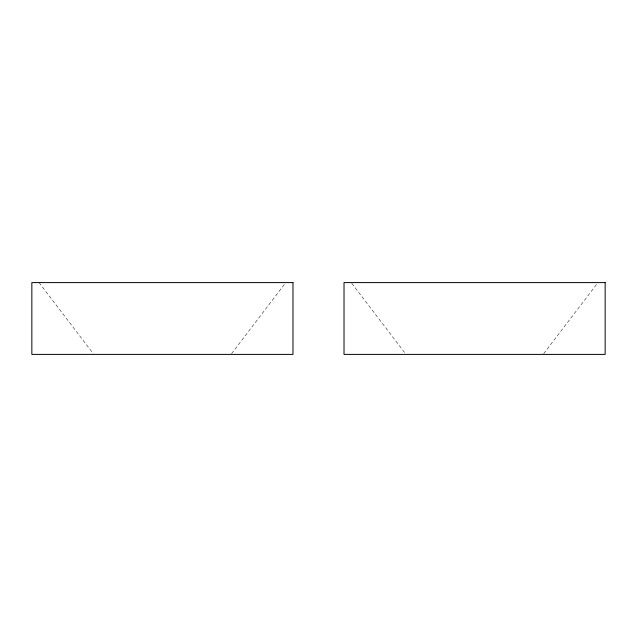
<?xml version="1.0" encoding="UTF-8"?>
<svg xmlns="http://www.w3.org/2000/svg" width="637" height="637" viewBox="0 0 637 637"><rect width="100%" height="100%" fill="white"/><g stroke="black" fill="none" stroke-linecap="round" stroke-linejoin="round"><path stroke-width="0.48" stroke-dasharray="3.19 2.39" d="M231.565 353.615L285.798 282.597M543.735 353.615L597.363 283.385M351.807 283.385L405.435 353.615M39.032 282.597L93.265 353.615"/><path stroke-width="0.96" d="M292.98 282.597L31.85 282.597L31.85 354.403L292.98 354.403L292.98 282.597M605.15 282.597L344.02 282.597L344.02 354.403L605.15 354.403L605.15 282.597"/></g></svg>
